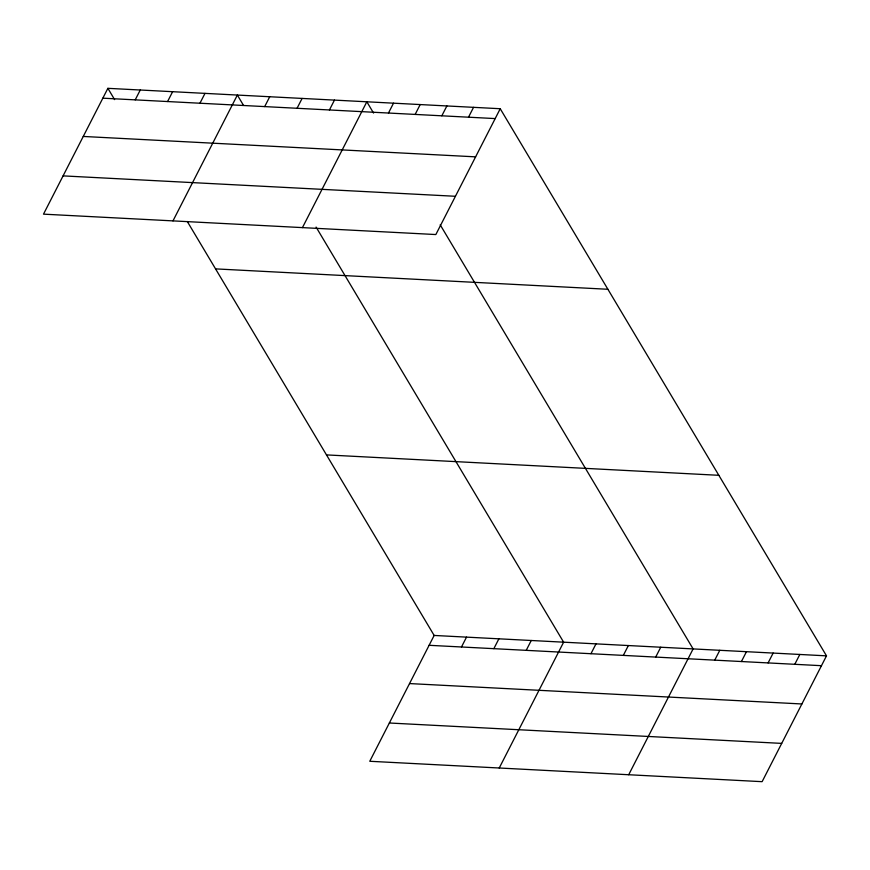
<?xml version="1.0" encoding="UTF-8"?>
<svg xmlns="http://www.w3.org/2000/svg" width="870" height="870" viewBox="0 0 870 870"><rect width="100%" height="100%" fill="white"/><g stroke="black" fill="none" stroke-linecap="round" stroke-linejoin="round"><path stroke-width="1.3" d="M107.88 88.327L43.5 214.15L435.848 234.552L500.228 108.728L107.88 88.327L114.612 99.615M135.22 99.865L140.255 90.012M167.584 101.54L172.619 91.698M199.948 103.225L204.994 93.384M172.978 220.882L237.358 95.058L243.415 105.216M264.687 106.597L269.733 96.744M297.062 108.271L302.097 98.43M329.425 109.957L334.461 100.115M302.445 227.614L366.835 101.79L373.567 113.078M388.477 113.024L393.512 103.182M415.153 114.416L420.188 104.574M441.829 115.808L446.875 105.955M468.517 117.189L473.552 107.347M187.289 221.491L434.152 635.448L369.772 761.272L762.12 781.673L826.5 655.85L500.228 108.728M461.481 646.975L466.527 637.134M493.855 648.661L498.891 638.819M526.219 650.347L531.255 640.494M499.239 768.003L563.629 642.18L316.093 227.092M590.958 653.707L595.993 643.865M623.322 655.393L628.368 645.551M655.697 657.078L660.732 647.236M628.716 774.735L693.107 648.911L440.187 224.797M714.738 660.145L719.784 650.303M741.425 661.537L746.46 651.684M768.101 662.918L773.136 653.076M794.778 664.31L799.824 654.457M102.845 98.179L495.193 118.581M83.259 136.449L475.607 156.85M63.086 175.881L455.434 196.283M215.553 268.884L607.902 289.275M326.489 454.901L718.827 475.303M434.152 635.448L826.5 655.85M429.117 645.301L821.465 665.691M409.531 683.57L801.879 703.971M389.358 723.003L781.695 743.393"/></g></svg>
